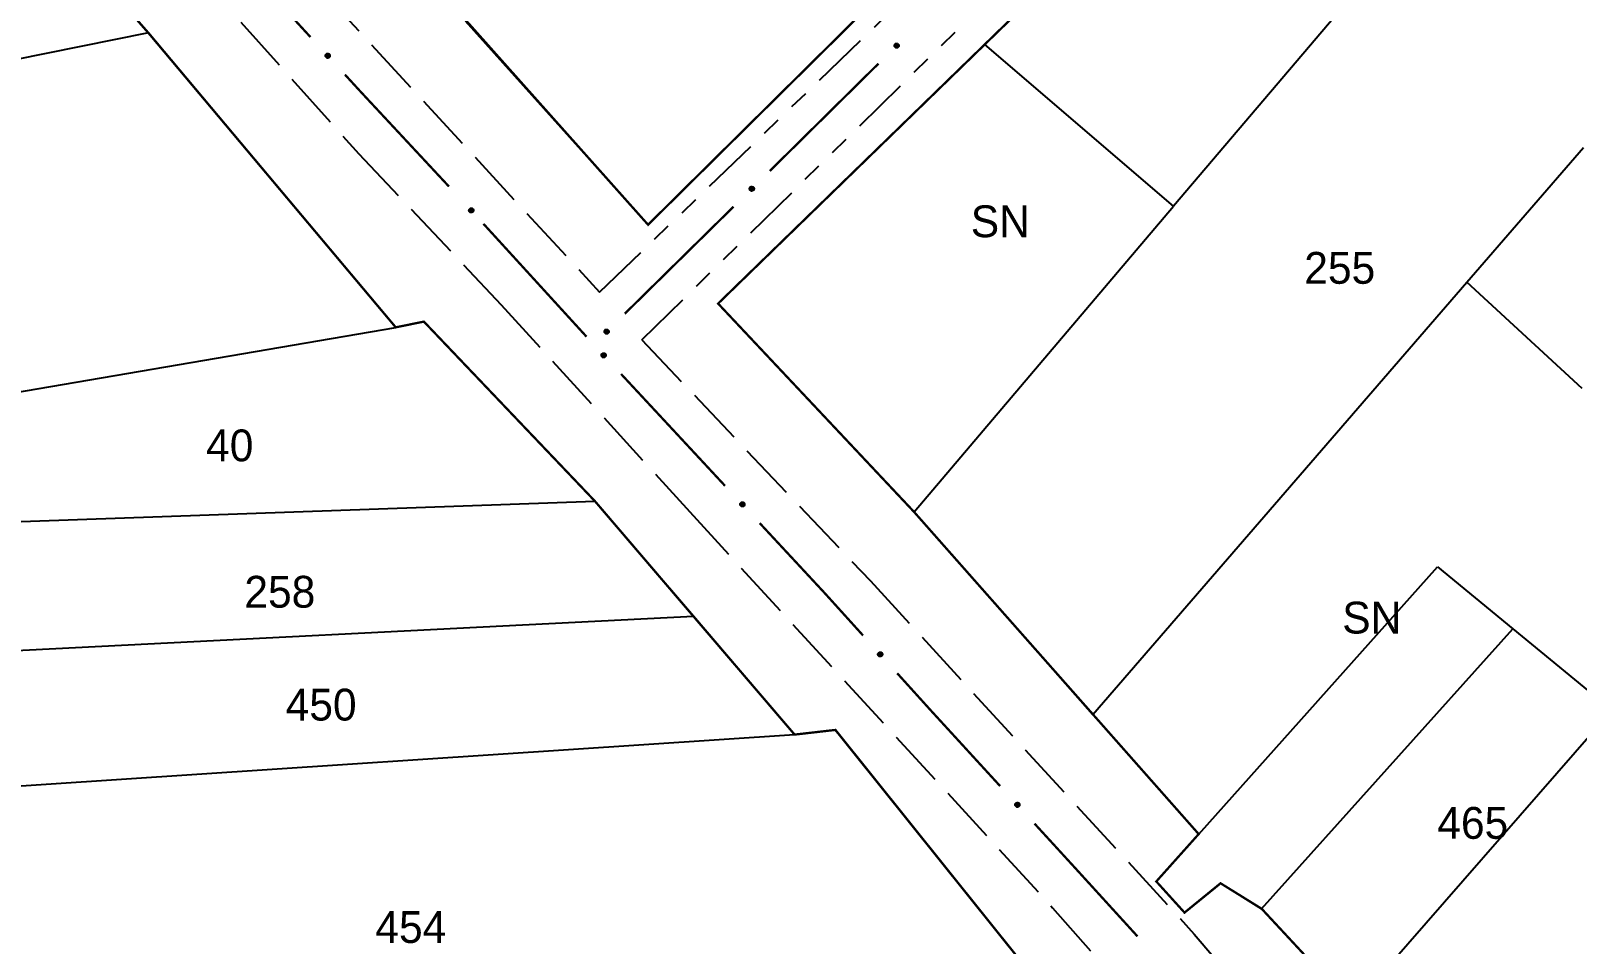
# Model space of a CAD drawing. Extents: x 203555 to 204724, y 4873703 to 4874787.
# Drawn here: x 203860 to 203981.5, y 4874128.2 to 4874199.9 of the extents above; entities that cross this region are included whole.
import ezdxf
from ezdxf.enums import TextEntityAlignment as Align

# ---------------------------------------------------------------- set-up
doc = ezdxf.new("R2010")
doc.units = 0
doc.header["$LTSCALE"] = 1.5
doc.header["$MEASUREMENT"] = 0
doc.linetypes.add('TRACO_11', pattern=[8, 3, -1, 3, -1])
doc.linetypes.add('TRACO_25', pattern=[8, 3, -1, 1, -1, 1, -1])
for name, color, linetype in [('CD_MALHA_LOTES', 7, 'CONTINUOUS'), ('RU-QUADRA', 210, 'CONTINUOUS'), ('SV-EIXO-RUA-N-PAV', 6, 'CONTINUOUS'), ('SV-EIXO-RUA-PAV', 20, 'CONTINUOUS'), ('SV-RUA-NAO-PAV', 7, 'CONTINUOUS'), ('SV-RUA-PAVIM', 7, 'CONTINUOUS'), ('Th_NmrPort', 1, 'CONTINUOUS')]:
    doc.layers.add(name, color=color, linetype=linetype)

msp = doc.modelspace()

# ---------------------------------------------------------------- linework, layer by layer
at = {"layer": 'CD_MALHA_LOTES', "linetype": 'Continuous', "flags": 128}
for points in [[(203869.271145, 4874199.793421), (203836.430393, 4874237.266616)], [(203950.8564, 4874214.292518), (203935.004912, 4874198.894051)], [(203937.151098, 4874213.027216), (203908.540657, 4874184.723763)], [(203964.022798, 4874202.886824), (203949.843353, 4874186.18815)], [(203908.540657, 4874184.723763), (203894.199423, 4874200.714729)], [(203869.271145, 4874199.793421), (203799.997854, 4874185.819117)], [(203888.710861, 4874176.663794), (203869.271145, 4874199.793421)], [(203935.004912, 4874198.894051), (203914.043298, 4874178.531501)], [(203949.843353, 4874186.18815), (203935.004912, 4874198.894051)], [(203972.897377, 4874180.207478), (203982.055812, 4874190.785843)], [(203929.443388, 4874162.163771), (203949.843353, 4874186.18815)], [(203943.50296, 4874146.255732), (203972.897377, 4874180.207478)], [(203981.958576, 4874171.855515), (203972.897377, 4874180.207478)], [(203914.043298, 4874178.531501), (203929.443388, 4874162.163771)], [(203890.922562, 4874177.114232), (203888.710861, 4874176.663794)], [(203904.360096, 4874163.012184), (203890.922562, 4874177.114232)], [(203852.53592, 4874170.469628), (203888.710861, 4874176.663794)], [(203853.33298, 4874161.189067), (203904.360096, 4874163.012184)], [(203912.103753, 4874153.962814), (203904.360096, 4874163.012184)], [(203929.443388, 4874162.163771), (203943.50296, 4874146.255732)], [(203951.812188, 4874136.854057), (203970.587285, 4874157.836938)], [(203970.587285, 4874157.836938), (203976.500392, 4874152.98561)], [(203854.221642, 4874151.047957), (203912.103753, 4874153.962814)], [(203920.056742, 4874144.668816), (203912.103753, 4874153.962814)], [(203956.759116, 4874130.988223), (203976.500392, 4874152.98561)], [(203976.500392, 4874152.98561), (203984.292687, 4874146.586404)], [(203963.91459, 4874123.287029), (203984.292687, 4874146.586404)], [(203943.50296, 4874146.255732), (203951.812188, 4874136.854057)], [(203855.29526, 4874140.377099), (203920.056742, 4874144.668816)], [(203923.259933, 4874145.035809), (203920.056742, 4874144.668816)], [(203937.853234, 4874126.842605), (203923.259933, 4874145.035809)], [(203951.812188, 4874136.854057), (203948.481569, 4874133.131786)], [(203948.481569, 4874133.131786), (203950.699271, 4874130.68363)], [(203950.699271, 4874130.68363), (203953.532571, 4874132.987286)], [(203953.532571, 4874132.987286), (203956.759116, 4874130.988223)], [(203956.759116, 4874130.988223), (203963.91459, 4874123.287029)]]:
    msp.add_lwpolyline(points, dxfattribs=at)
at = {"layer": 'RU-QUADRA', "linetype": 'Continuous', "const_width": 0.18, "flags": 128}
for points in [[(203963.91459, 4874123.287029), (203956.759116, 4874130.988223), (203953.532571, 4874132.987286), (203950.699271, 4874130.68363), (203948.481569, 4874133.131786), (203951.812188, 4874136.854057), (203943.50296, 4874146.255732), (203929.443388, 4874162.163771), (203914.043298, 4874178.531501), (203935.004912, 4874198.894051), (203950.8564, 4874214.292518), (203966.770464, 4874230.201987), (203980.686944, 4874244.050266), (203997.345454, 4874260.987093)], [(203937.853234, 4874126.842605), (203923.259933, 4874145.035809), (203920.056742, 4874144.668816), (203912.103753, 4874153.962814), (203904.360096, 4874163.012184), (203890.922562, 4874177.114232), (203888.710861, 4874176.663794), (203869.271145, 4874199.793421), (203836.430393, 4874237.266616)]]:
    msp.add_lwpolyline(points, dxfattribs=at)
msp.add_lwpolyline([(203899.762987, 4874252.677995), (203871.446529, 4874225.030999), (203886.389004, 4874208.461444), (203886.974352, 4874208.918249), (203908.540657, 4874184.723763), (203937.151098, 4874213.027216)], close=True, dxfattribs=at)
at = {"layer": 'SV-EIXO-RUA-N-PAV'}
for points in [[(203928.253231, 4874198.813843), (203928.253617, 4874198.764936), (203928.243949, 4874198.722823), (203928.225776, 4874198.690021), (203928.202158, 4874198.665222), (203928.175138, 4874198.642572), (203928.142859, 4874198.625747), (203928.102896, 4874198.615008), (203928.053839, 4874198.614276), (203928.01135, 4874198.627016), (203927.978237, 4874198.643112), (203927.95096, 4874198.66625), (203927.929397, 4874198.692867), (203927.913028, 4874198.726975), (203927.902541, 4874198.76758), (203927.902999, 4874198.816927), (203927.912761, 4874198.858148), (203927.931172, 4874198.889414), (203927.954607, 4874198.91669), (203927.982469, 4874198.939482), (203928.01425, 4874198.955816), (203928.055152, 4874198.966301), (203928.103852, 4874198.965204), (203928.145076, 4874198.955937), (203928.176593, 4874198.93797), (203928.202926, 4874198.914293), (203928.225973, 4874198.887469), (203928.244237, 4874198.855725), (203928.253231, 4874198.813843)], [(203916.867433, 4874187.5724), (203916.86773, 4874187.523493), (203916.857984, 4874187.481399), (203916.839751, 4874187.448629), (203916.816088, 4874187.423873), (203916.789027, 4874187.401273), (203916.756717, 4874187.384507), (203916.716734, 4874187.373842), (203916.667675, 4874187.3732), (203916.62521, 4874187.386018), (203916.592127, 4874187.402175), (203916.564892, 4874187.425363), (203916.543378, 4874187.452019), (203916.527072, 4874187.486157), (203916.51666, 4874187.526781), (203916.517208, 4874187.576127), (203916.527045, 4874187.61733), (203916.545514, 4874187.648563), (203916.568999, 4874187.675795), (203916.596902, 4874187.698537), (203916.628714, 4874187.714812), (203916.669635, 4874187.725222), (203916.718332, 4874187.724035), (203916.759539, 4874187.714693), (203916.791023, 4874187.696668), (203916.817313, 4874187.672943), (203916.84031, 4874187.646077), (203916.858516, 4874187.614299), (203916.867433, 4874187.5724)], [(203905.462489, 4874176.350669), (203905.462786, 4874176.301761), (203905.453041, 4874176.259667), (203905.434807, 4874176.226898), (203905.411144, 4874176.202142), (203905.384083, 4874176.179542), (203905.351773, 4874176.162776), (203905.31179, 4874176.152111), (203905.262732, 4874176.151468), (203905.220266, 4874176.164286), (203905.187183, 4874176.180443), (203905.159948, 4874176.203631), (203905.138434, 4874176.230287), (203905.122128, 4874176.264425), (203905.111716, 4874176.305049), (203905.112264, 4874176.354395), (203905.122102, 4874176.395598), (203905.14057, 4874176.426831), (203905.164055, 4874176.454063), (203905.191959, 4874176.476805), (203905.22377, 4874176.49308), (203905.264691, 4874176.50349), (203905.313389, 4874176.502304), (203905.354595, 4874176.492961), (203905.386079, 4874176.474936), (203905.412369, 4874176.451211), (203905.435367, 4874176.424345), (203905.453572, 4874176.392568), (203905.462489, 4874176.350669)]]:
    msp.add_lwpolyline(points, close=True, dxfattribs=at)
for points in [[(203928.055152, 4874198.966301), (203927.902541, 4874198.76758)], [(203928.01425, 4874198.955816), (203927.902999, 4874198.816927)], [(203928.032455, 4874198.955496), (203927.907964, 4874198.798035)], [(203928.077845, 4874198.961966), (203927.909591, 4874198.749781)], [(203927.995718, 4874198.944147), (203927.912101, 4874198.842394)], [(203927.982469, 4874198.939482), (203927.912761, 4874198.858148)], [(203928.103852, 4874198.965204), (203927.913028, 4874198.726975)], [(203928.122216, 4874198.959758), (203927.923841, 4874198.713991)], [(203928.145076, 4874198.955937), (203927.929397, 4874198.692867)], [(203928.157824, 4874198.945062), (203927.941973, 4874198.682036)], [(203928.176593, 4874198.93797), (203927.95096, 4874198.66625)], [(203928.187608, 4874198.924613), (203927.964013, 4874198.657776)], [(203928.202926, 4874198.914293), (203927.978237, 4874198.643112)], [(203928.212524, 4874198.89744), (203927.999586, 4874198.637291)], [(203928.225973, 4874198.887469), (203928.01135, 4874198.627016)], [(203928.23164, 4874198.868374), (203928.036165, 4874198.623553)], [(203928.244237, 4874198.855725), (203928.053839, 4874198.614276)], [(203928.246872, 4874198.835473), (203928.079553, 4874198.618457)], [(203928.253231, 4874198.813843), (203928.102896, 4874198.615008)], [(203928.252359, 4874198.787194), (203928.127844, 4874198.625874)], [(203928.253617, 4874198.764936), (203928.142859, 4874198.625747)], [(203928.248209, 4874198.740906), (203928.164604, 4874198.641082)], [(203928.243949, 4874198.722823), (203928.175138, 4874198.642572)], [(203916.669635, 4874187.725222), (203916.51666, 4874187.526781)], [(203916.628714, 4874187.714812), (203916.517208, 4874187.576127)], [(203916.646917, 4874187.714458), (203916.522138, 4874187.557226)], [(203916.692319, 4874187.720845), (203916.523677, 4874187.508969)], [(203916.61016, 4874187.703177), (203916.526357, 4874187.601577)], [(203916.596902, 4874187.698537), (203916.527045, 4874187.61733)], [(203916.718332, 4874187.724035), (203916.527072, 4874187.486157)], [(203916.736686, 4874187.718556), (203916.53786, 4874187.473153)], [(203916.759539, 4874187.714693), (203916.543378, 4874187.452019)], [(203916.772267, 4874187.703795), (203916.555934, 4874187.441165)], [(203916.791023, 4874187.696668), (203916.564892, 4874187.425363)], [(203916.802013, 4874187.683291), (203916.57793, 4874187.416865)], [(203916.817313, 4874187.672943), (203916.592127, 4874187.402175)], [(203916.82688, 4874187.656072), (203916.613465, 4874187.396314)], [(203916.84031, 4874187.646077), (203916.62521, 4874187.386018)], [(203916.845942, 4874187.626971), (203916.650019, 4874187.38251)], [(203916.858516, 4874187.614299), (203916.667675, 4874187.3732)], [(203916.861114, 4874187.594042), (203916.693397, 4874187.377334)], [(203916.867433, 4874187.5724), (203916.716734, 4874187.373842)], [(203916.866512, 4874187.545754), (203916.741701, 4874187.384662)], [(203916.86773, 4874187.523493), (203916.756717, 4874187.384507)], [(203916.862278, 4874187.499473), (203916.77849, 4874187.399802)], [(203916.857984, 4874187.481399), (203916.789027, 4874187.401273)], [(203905.264691, 4874176.50349), (203905.111716, 4874176.305049)], [(203905.22377, 4874176.49308), (203905.112264, 4874176.354395)], [(203905.241974, 4874176.492727), (203905.117194, 4874176.335494)], [(203905.287376, 4874176.499113), (203905.118733, 4874176.287237)], [(203905.205217, 4874176.481446), (203905.121413, 4874176.379845)], [(203905.191959, 4874176.476805), (203905.122102, 4874176.395598)], [(203905.313389, 4874176.502304), (203905.122128, 4874176.264425)], [(203905.331742, 4874176.496824), (203905.132917, 4874176.251421)], [(203905.354595, 4874176.492961), (203905.138434, 4874176.230287)], [(203905.367324, 4874176.482063), (203905.150991, 4874176.219433)], [(203905.386079, 4874176.474936), (203905.159948, 4874176.203631)], [(203905.39707, 4874176.461559), (203905.172987, 4874176.195133)], [(203905.412369, 4874176.451211), (203905.187183, 4874176.180443)], [(203905.421936, 4874176.434341), (203905.208521, 4874176.174582)], [(203905.435367, 4874176.424345), (203905.220266, 4874176.164286)], [(203905.440999, 4874176.40524), (203905.245075, 4874176.160778)], [(203905.453572, 4874176.392568), (203905.262732, 4874176.151468)], [(203905.45617, 4874176.37231), (203905.288454, 4874176.155602)], [(203905.462489, 4874176.350669), (203905.31179, 4874176.152111)], [(203905.461569, 4874176.324022), (203905.336758, 4874176.16293)], [(203905.462786, 4874176.301761), (203905.351773, 4874176.162776)], [(203905.457334, 4874176.277741), (203905.373546, 4874176.178071)], [(203905.453041, 4874176.259667), (203905.384083, 4874176.179542)]]:
    msp.add_lwpolyline(points, dxfattribs=at)
at = {"layer": 'SV-EIXO-RUA-N-PAV', "const_width": 0.18}
for points in [[(203926.650606, 4874197.385879), (203918.112349, 4874188.953907)], [(203915.262192, 4874186.147379), (203906.708485, 4874177.73108)]]:
    msp.add_lwpolyline(points, dxfattribs=at)
at = {"layer": 'SV-EIXO-RUA-PAV', "const_width": 0.18}
for points in [[(203875.704399, 4874206.332281), (203882.011934, 4874199.465033)], [(203884.717759, 4874196.519101), (203885.394215, 4874195.782618)], [(203885.394215, 4874195.782618), (203885.999344, 4874195.123792)], [(203885.999344, 4874195.123792), (203892.888482, 4874187.73057)], [(203895.604935, 4874184.794497), (203903.697739, 4874175.934106)], [(203906.41662, 4874173.000258), (203910.503317, 4874168.607205)], [(203910.503317, 4874168.607205), (203910.840729, 4874168.244499)], [(203910.840729, 4874168.244499), (203914.58853, 4874164.212774)], [(203917.311917, 4874161.28307), (203922.077844, 4874156.156088)], [(203922.077844, 4874156.156088), (203922.435718, 4874155.771102)], [(203922.435718, 4874155.771102), (203925.4373, 4874152.452898)], [(203928.120657, 4874149.486486), (203930.133174, 4874147.261678)], [(203930.133174, 4874147.261678), (203930.763028, 4874146.565383)], [(203930.763028, 4874146.565383), (203936.209333, 4874140.622403)], [(203938.911847, 4874137.673433), (203941.614361, 4874134.724464)], [(203941.614361, 4874134.724464), (203941.936381, 4874134.373077)], [(203941.936381, 4874134.373077), (203947.005285, 4874128.813634)]]:
    msp.add_lwpolyline(points, dxfattribs=at)
at = {"layer": 'SV-EIXO-RUA-PAV'}
for points in [[(203883.348725, 4874198.17235), (203883.397614, 4874198.170966), (203883.439349, 4874198.15978), (203883.471472, 4874198.140432), (203883.495401, 4874198.115932), (203883.517058, 4874198.088111), (203883.532704, 4874198.055244), (203883.541989, 4874198.014918), (203883.540945, 4874197.965866), (203883.526677, 4874197.923866), (203883.509392, 4874197.891358), (203883.485282, 4874197.864936), (203883.457903, 4874197.84435), (203883.423225, 4874197.829227), (203883.382267, 4874197.820216), (203883.332969, 4874197.822459), (203883.292129, 4874197.833706), (203883.261549, 4874197.853237), (203883.235139, 4874197.877644), (203883.21337, 4874197.906312), (203883.198197, 4874197.938664), (203883.189199, 4874197.979918), (203883.192057, 4874198.028546), (203883.20281, 4874198.069407), (203883.221906, 4874198.100254), (203883.24652, 4874198.125713), (203883.274161, 4874198.147774), (203883.306545, 4874198.164877), (203883.348725, 4874198.17235)], [(203894.627262, 4874186.028128), (203894.676147, 4874186.026608), (203894.71785, 4874186.015306), (203894.74992, 4874185.995868), (203894.77378, 4874185.971302), (203894.795359, 4874185.94342), (203894.810914, 4874185.910509), (203894.820086, 4874185.870158), (203894.818906, 4874185.821109), (203894.80452, 4874185.779149), (203894.787146, 4874185.746689), (203894.762962, 4874185.720334), (203894.735525, 4874185.699825), (203894.700805, 4874185.684798), (203894.659822, 4874185.675902), (203894.610531, 4874185.678282), (203894.569722, 4874185.689643), (203894.539196, 4874185.709259), (203894.512855, 4874185.73374), (203894.491165, 4874185.762469), (203894.476083, 4874185.794862), (203894.4672, 4874185.836142), (203894.470194, 4874185.884762), (203894.481061, 4874185.925593), (203894.500243, 4874185.956386), (203894.524928, 4874185.981776), (203894.55263, 4874186.00376), (203894.585061, 4874186.020773), (203894.627262, 4874186.028128)], [(203905.037123, 4874174.644786), (203905.08602, 4874174.643713), (203905.127825, 4874174.632792), (203905.16007, 4874174.613648), (203905.184154, 4874174.589301), (203905.205987, 4874174.561617), (203905.221841, 4874174.52885), (203905.231382, 4874174.488584), (203905.23065, 4874174.439527), (203905.216648, 4874174.397437), (203905.19957, 4874174.36482), (203905.175628, 4874174.338245), (203905.14838, 4874174.317486), (203905.113799, 4874174.302143), (203905.072899, 4874174.292872), (203905.023587, 4874174.294803), (203904.982677, 4874174.30579), (203904.951973, 4874174.325126), (203904.92541, 4874174.349365), (203904.903458, 4874174.377895), (203904.888081, 4874174.410149), (203904.878821, 4874174.451346), (203904.881371, 4874174.499991), (203904.891864, 4874174.54092), (203904.910764, 4874174.571887), (203904.935216, 4874174.597502), (203904.962716, 4874174.619738), (203904.994991, 4874174.637046), (203905.037123, 4874174.644786)], [(203915.933025, 4874162.928105), (203915.981921, 4874162.927014), (203916.023722, 4874162.916078), (203916.055961, 4874162.896922), (203916.080035, 4874162.872565), (203916.101858, 4874162.844874), (203916.1177, 4874162.812101), (203916.127226, 4874162.771832), (203916.126476, 4874162.722775), (203916.112458, 4874162.68069), (203916.095369, 4874162.648079), (203916.071417, 4874162.621513), (203916.044161, 4874162.600764), (203916.009574, 4874162.585434), (203915.968671, 4874162.576178), (203915.91936, 4874162.578127), (203915.878454, 4874162.589129), (203915.847757, 4874162.608477), (203915.821203, 4874162.632725), (203915.799262, 4874162.661263), (203915.783896, 4874162.693523), (203915.774652, 4874162.734723), (203915.77722, 4874162.783368), (203915.787728, 4874162.824292), (203915.806639, 4874162.855252), (203915.831101, 4874162.880858), (203915.858609, 4874162.903084), (203915.89089, 4874162.920381), (203915.933025, 4874162.928105)], [(203926.764228, 4874151.150092), (203926.813105, 4874151.148337), (203926.854753, 4874151.136834), (203926.886729, 4874151.117242), (203926.91047, 4874151.092562), (203926.931915, 4874151.064576), (203926.947311, 4874151.031591), (203926.956289, 4874150.991196), (203926.954873, 4874150.942154), (203926.940285, 4874150.900263), (203926.922755, 4874150.867887), (203926.898445, 4874150.841649), (203926.870909, 4874150.821272), (203926.836117, 4874150.806413), (203926.795092, 4874150.797714), (203926.745813, 4874150.800331), (203926.705059, 4874150.811889), (203926.674628, 4874150.831651), (203926.648405, 4874150.856258), (203926.626854, 4874150.885091), (203926.611928, 4874150.917557), (203926.603243, 4874150.958878), (203926.606472, 4874151.007483), (203926.617534, 4874151.048262), (203926.636864, 4874151.078962), (203926.661671, 4874151.104233), (203926.689479, 4874151.126084), (203926.721992, 4874151.142941), (203926.764228, 4874151.150092)], [(203937.544672, 4874139.328219), (203937.593559, 4874139.326781), (203937.635281, 4874139.315548), (203937.667383, 4874139.296163), (203937.691284, 4874139.271637), (203937.712909, 4874139.243791), (203937.728518, 4874139.210906), (203937.737758, 4874139.170571), (203937.73666, 4874139.12152), (203937.722344, 4874139.079536), (203937.705023, 4874139.047047), (203937.680883, 4874139.020652), (203937.653481, 4874139.000097), (203937.618786, 4874138.985012), (203937.577818, 4874138.976048), (203937.528522, 4874138.978346), (203937.487695, 4874138.989639), (203937.457136, 4874139.009204), (203937.430754, 4874139.033641), (203937.409017, 4874139.062333), (203937.393881, 4874139.094702), (203937.384929, 4874139.135967), (203937.387842, 4874139.184591), (203937.398641, 4874139.225441), (203937.417772, 4874139.256265), (203937.442414, 4874139.281697), (203937.470079, 4874139.303727), (203937.502483, 4874139.320794), (203937.544672, 4874139.328219)]]:
    msp.add_lwpolyline(points, close=True, dxfattribs=at)
for points in [[(203883.189199, 4874197.979918), (203883.382267, 4874197.820216)], [(203883.192057, 4874198.028546), (203883.423225, 4874197.829227)], [(203883.194352, 4874198.002439), (203883.40031, 4874197.826617)], [(203883.198164, 4874198.046701), (203883.436592, 4874197.839562)], [(203883.198197, 4874197.938664), (203883.332969, 4874197.822459)], [(203883.199175, 4874197.956845), (203883.352028, 4874197.826737)], [(203883.20281, 4874198.069407), (203883.457903, 4874197.84435)], [(203883.209187, 4874197.919721), (203883.307848, 4874197.832477)], [(203883.21337, 4874197.906312), (203883.292129, 4874197.833706)], [(203883.214139, 4874198.081754), (203883.469182, 4874197.856526)], [(203883.221906, 4874198.100254), (203883.485282, 4874197.864936)], [(203883.235653, 4874198.110778), (203883.494223, 4874197.877674)], [(203883.24652, 4874198.125713), (203883.509392, 4874197.891358)], [(203883.263709, 4874198.134695), (203883.515983, 4874197.912482)], [(203883.274161, 4874198.147774), (203883.526677, 4874197.923866)], [(203883.293448, 4874198.152746), (203883.531035, 4874197.94854)], [(203883.306545, 4874198.164877), (203883.540945, 4874197.965866)], [(203883.326879, 4874198.166778), (203883.537698, 4874197.991715)], [(203883.348725, 4874198.17235), (203883.541989, 4874198.014918)], [(203883.375325, 4874198.170514), (203883.532033, 4874198.040243)], [(203883.397614, 4874198.170966), (203883.532704, 4874198.055244)], [(203883.421433, 4874198.164692), (203883.518166, 4874198.07753)], [(203883.439349, 4874198.15978), (203883.517058, 4874198.088111)], [(203894.4672, 4874185.836142), (203894.659822, 4874185.675902)], [(203894.470194, 4874185.884762), (203894.700805, 4874185.684798)], [(203894.472416, 4874185.858648), (203894.677883, 4874185.682253)], [(203894.476083, 4874185.794862), (203894.610531, 4874185.678282)], [(203894.476351, 4874185.902899), (203894.714201, 4874185.695096)], [(203894.477112, 4874185.813041), (203894.629602, 4874185.682507)], [(203894.481061, 4874185.925593), (203894.735525, 4874185.699825)], [(203894.48702, 4874185.77589), (203894.585438, 4874185.68837)], [(203894.491165, 4874185.762469), (203894.569722, 4874185.689643)], [(203894.492424, 4874185.937908), (203894.746838, 4874185.71197)], [(203894.500243, 4874185.956386), (203894.762962, 4874185.720334)], [(203894.514019, 4874185.966872), (203894.771939, 4874185.733048)], [(203894.524928, 4874185.981776), (203894.787146, 4874185.746689)], [(203894.542142, 4874185.99071), (203894.793795, 4874185.767795)], [(203894.55263, 4874186.00376), (203894.80452, 4874185.779149)], [(203894.571931, 4874186.008679), (203894.808947, 4874185.803811)], [(203894.585061, 4874186.020773), (203894.818906, 4874185.821109)], [(203894.605401, 4874186.022617), (203894.81573, 4874185.846967)], [(203894.627262, 4874186.028128), (203894.820086, 4874185.870158)], [(203894.653857, 4874186.026218), (203894.810202, 4874185.89551)], [(203894.676147, 4874186.026608), (203894.810914, 4874185.910509)], [(203894.699948, 4874186.020268), (203894.796438, 4874185.932836)], [(203894.71785, 4874186.015306), (203894.795359, 4874185.94342)], [(203904.878821, 4874174.451346), (203905.072899, 4874174.292872)], [(203904.881371, 4874174.499991), (203905.113799, 4874174.302143)], [(203904.883832, 4874174.473899), (203905.090901, 4874174.299388)], [(203904.887362, 4874174.518184), (203905.1271, 4874174.312563)], [(203904.888081, 4874174.410149), (203905.023587, 4874174.294803)], [(203904.888944, 4874174.428336), (203905.042619, 4874174.299201)], [(203904.891864, 4874174.54092), (203905.14838, 4874174.317486)], [(203904.903115, 4874174.553338), (203905.159581, 4874174.329733)], [(203904.910764, 4874174.571887), (203905.175628, 4874174.338245)], [(203904.924444, 4874174.582498), (203905.184488, 4874174.35104)], [(203904.935216, 4874174.597502), (203905.19957, 4874174.36482)], [(203904.952348, 4874174.606593), (203905.206026, 4874174.385985)], [(203904.962716, 4874174.619738), (203905.216648, 4874174.397437)], [(203904.981972, 4874174.624832), (203905.220849, 4874174.422138)], [(203904.994991, 4874174.637046), (203905.23065, 4874174.439527)], [(203905.015313, 4874174.639076), (203905.227238, 4874174.465355)], [(203905.037123, 4874174.644786), (203905.231382, 4874174.488584)], [(203905.063734, 4874174.643119), (203905.221266, 4874174.513845)], [(203905.08602, 4874174.643713), (203905.221841, 4874174.52885)], [(203905.109878, 4874174.63759), (203905.207162, 4874174.551043)], [(203905.127825, 4874174.632792), (203905.205987, 4874174.561617)], [(203904.899191, 4874174.391277), (203904.998404, 4874174.304661)], [(203904.903458, 4874174.377895), (203904.982677, 4874174.30579)], [(203915.774652, 4874162.734723), (203915.968671, 4874162.576178)], [(203915.77722, 4874162.783368), (203916.009574, 4874162.585434)], [(203915.77967, 4874162.757275), (203915.986675, 4874162.582687)], [(203915.783218, 4874162.801558), (203916.022879, 4874162.595849)], [(203915.783896, 4874162.693523), (203915.91936, 4874162.578127)], [(203915.784766, 4874162.71171), (203915.938394, 4874162.582518)], [(203915.787728, 4874162.824292), (203916.044161, 4874162.600764)], [(203915.794999, 4874162.674647), (203915.89418, 4874162.587994)], [(203915.798983, 4874162.836707), (203916.055367, 4874162.613007)], [(203915.799262, 4874162.661263), (203915.878454, 4874162.589129)], [(203915.806639, 4874162.855252), (203916.071417, 4874162.621513)], [(203915.820322, 4874162.865859), (203916.080282, 4874162.634305)], [(203915.831101, 4874162.880858), (203916.095369, 4874162.648079)], [(203915.848236, 4874162.889943), (203916.101833, 4874162.669242)], [(203915.858609, 4874162.903084), (203916.112458, 4874162.68069)], [(203915.877866, 4874162.908172), (203916.116669, 4874162.70539)], [(203915.89089, 4874162.920381), (203916.126476, 4874162.722775)], [(203915.911213, 4874162.922403), (203916.123074, 4874162.748604)], [(203915.933025, 4874162.928105), (203916.127226, 4874162.771832)], [(203915.959635, 4874162.926429), (203916.11712, 4874162.797096)], [(203915.981921, 4874162.927014), (203916.1177, 4874162.812101)], [(203916.005777, 4874162.920883), (203916.103029, 4874162.8343)], [(203916.023722, 4874162.916078), (203916.101858, 4874162.844874)], [(203926.603243, 4874150.958878), (203926.795092, 4874150.797714)], [(203926.606472, 4874151.007483), (203926.836117, 4874150.806413)], [(203926.608568, 4874150.98136), (203926.813183, 4874150.803978)], [(203926.611928, 4874150.917557), (203926.745813, 4874150.800331)], [(203926.612716, 4874151.025591), (203926.849563, 4874150.816646)], [(203926.613044, 4874150.93573), (203926.764904, 4874150.804464)], [(203926.617534, 4874151.048262), (203926.870909, 4874150.821272)], [(203926.622774, 4874150.898532), (203926.720769, 4874150.81054)], [(203926.626854, 4874150.885091), (203926.705059, 4874150.811889)], [(203926.628957, 4874151.060522), (203926.88228, 4874150.833362)], [(203926.636864, 4874151.078962), (203926.898445, 4874150.841649)], [(203926.650691, 4874151.089382), (203926.907482, 4874150.854319)], [(203926.661671, 4874151.104233), (203926.922755, 4874150.867887)], [(203926.678928, 4874151.113085), (203926.929505, 4874150.888961)], [(203926.689479, 4874151.126084), (203926.940285, 4874150.900263)], [(203926.708803, 4874151.130909), (203926.944831, 4874150.924904)], [(203926.721992, 4874151.142941), (203926.954873, 4874150.942154)], [(203926.74234, 4874151.144686), (203926.951822, 4874150.968027)], [(203926.764228, 4874151.150092), (203926.956289, 4874150.991196)], [(203926.790812, 4874151.148054), (203926.946527, 4874151.016596)], [(203926.813105, 4874151.148337), (203926.947311, 4874151.031591)], [(203926.836875, 4874151.141882), (203926.932943, 4874151.053987)], [(203926.854753, 4874151.136834), (203926.931915, 4874151.064576)], [(203937.387842, 4874139.184591), (203937.618786, 4874138.985012)], [(203937.390108, 4874139.158482), (203937.595868, 4874138.982429)], [(203937.393969, 4874139.202739), (203937.632164, 4874138.995333)], [(203937.398641, 4874139.225441), (203937.653481, 4874139.000097)], [(203937.409984, 4874139.237775), (203937.664773, 4874139.01226)], [(203937.417772, 4874139.256265), (203937.680883, 4874139.020652)], [(203937.43153, 4874139.266774), (203937.689839, 4874139.03338)], [(203937.442414, 4874139.281697), (203937.705023, 4874139.047047)], [(203937.459613, 4874139.29066), (203937.711637, 4874139.068164)], [(203937.470079, 4874139.303727), (203937.722344, 4874139.079536)], [(203937.489373, 4874139.308678), (203937.72673, 4874139.104205)], [(203937.502483, 4874139.320794), (203937.73666, 4874139.12152)], [(203937.522819, 4874139.322672), (203937.733441, 4874139.147372)], [(203937.544672, 4874139.328219), (203937.737758, 4874139.170571)], [(203937.571269, 4874139.326353), (203937.727831, 4874139.195906)], [(203937.593559, 4874139.326781), (203937.728518, 4874139.210906)], [(203937.61737, 4874139.32048), (203937.714006, 4874139.233209)], [(203937.635281, 4874139.315548), (203937.712909, 4874139.243791)], [(203937.384929, 4874139.135967), (203937.577818, 4874138.976048)], [(203937.393881, 4874139.094702), (203937.528522, 4874138.978346)], [(203937.39488, 4874139.112882), (203937.547586, 4874138.982603)], [(203937.40485, 4874139.075748), (203937.503413, 4874138.988392)], [(203937.409017, 4874139.062333), (203937.487695, 4874138.989639)]]:
    msp.add_lwpolyline(points, dxfattribs=at)
at = {"layer": 'SV-RUA-NAO-PAV', "linetype": 'TRACO_25'}
for points in [[(203908.052134, 4874175.682367, 7.068359), (203945.594807, 4874212.543688, 8.036447), (203980.28486, 4874246.45582, 8.772193), (204010.595031, 4874277.794979, 9.027768), (204046.959251, 4874314.202359, 9.11296), (204048.348034, 4874315.1448, 9.120705), (204049.737963, 4874314.763121, 9.136194)], [(203904.734775, 4874179.419016, 7.122572), (203939.958997, 4874213.409801, 8.098404), (203917.267368, 4874237.545901, 8.098404), (203900.14519, 4874255.617649, 7.966744), (203870.278796, 4874226.118943, 7.447849), (203867.860432, 4874221.683996, 7.447849)]]:
    msp.add_polyline3d(points, dxfattribs=at)
at = {"layer": 'SV-RUA-PAVIM', "linetype": 'TRACO_11'}
for points in [[(203733.364487, 4874345.590402, 7.602743), (203735.891104, 4874349.288577, 7.602743), (203738.727064, 4874349.428415, 7.594998), (203741.392871, 4874348.142433, 7.587254), (203779.266364, 4874308.086809, 7.625978), (203821.439586, 4874262.297783, 7.347168), (203846.947388, 4874234.386121, 7.261976), (203868.521046, 4874209.56079, 7.176785), (203885.800091, 4874190.299216, 7.045125), (203897.000126, 4874178.435782, 7.021891), (203911.81265, 4874162.168038, 6.952188), (203940.332502, 4874131.066476, 6.766315), (203965.411943, 4874102.662388, 6.743082), (204006.913995, 4874054.908508, 6.781805)], [(203867.860432, 4874221.683996, 7.200019), (203867.835399, 4874220.247343, 7.200019), (203868.06467, 4874218.579788, 7.200019), (203882.748387, 4874203.259123, 7.099338), (203904.734775, 4874179.419016, 7.122572)], [(203908.052134, 4874175.682367, 7.03738), (203926.014829, 4874156.738815, 6.866997), (203951.469094, 4874128.997721, 6.866997), (203986.80524, 4874087.407894, 6.882486), (204038.01738, 4874028.964935, 7.331679), (204053.623796, 4874011.002751, 7.641467), (204056.37911, 4874010.683918, 7.765382), (204057.957777, 4874011.404755, 7.82734), (204059.863638, 4874013.29814, 7.82734), (204069.374146, 4874030.952214, 8.07517), (204071.407117, 4874035.507522, 8.07517), (204073.061694, 4874039.658265, 8.168106), (204074.398023, 4874043.613216, 8.19134), (204075.745041, 4874048.18157, 8.19134), (204076.861824, 4874052.972293, 8.230064), (204077.54196, 4874059.111565, 8.245553), (204078.028469, 4874064.794315, 8.261043), (204077.871505, 4874069.221722, 8.570831), (204077.430489, 4874074.025923, 8.663767), (204076.97964, 4874080.582318, 8.671512), (204071.653731, 4874121.472247, 8.748959), (204066.114496, 4874170.96518, 8.748959)]]:
    msp.add_polyline3d(points, dxfattribs=at)

# ---------------------------------------------------------------- texts
at = {"layer": 'Th_NmrPort', "color": 1}
for s, p in [('SN', (203933.901035, 4874184.996137)), ('255', (203960.107952, 4874181.336756)), ('40', (203873.805865, 4874167.390225)), ('258', (203876.812157, 4874155.889744)), ('SN', (203963.094581, 4874153.859764)), ('450', (203880.057887, 4874147.023086)), ('465', (203970.561155, 4874137.731964)), ('454', (203887.108005, 4874129.55153))]:
    msp.add_text(s, height=2.5, dxfattribs=at).set_placement(p, align=Align.MIDDLE_LEFT)

doc.saveas('drawing.dxf')
